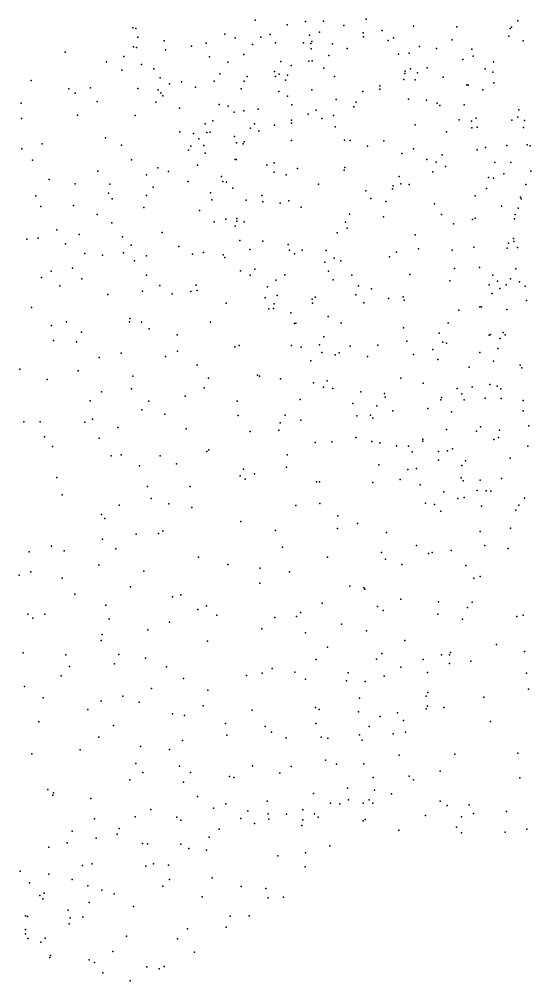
# Model space of a CAD drawing. Header units: metres. Extents: x -24.3 to 24.3, y -27.7 to 27.7.
# Drawn here: x -8.87 to -6.11, y -20.66 to -15.49 of the extents above; entities that cross this region are included whole.
import ezdxf

# ---------------------------------------------------------------- set-up
doc = ezdxf.new("R2010")
doc.units = ezdxf.units.M

msp = doc.modelspace()

# ---------------------------------------------------------------- linework, layer by layer
for p in [(-7.5966, -15.4984, -10.9438), (-7.0005, -15.4942, -3.713), (-8.2549, -15.5406, 5.4496), (-8.2391, -15.5442, -12.1128), (-7.4246, -15.5243, -10.6559), (-7.3266, -15.5071, 6.1206), (-7.2305, -15.5042, 7.8817), (-7.1198, -15.5286, 7.1249), (-6.7461, -15.5316, 17.7441), (-6.5118, -15.5343, 17.4583), (-6.226, -15.5432, 19.492), (-6.2187, -15.536, 17.2946), (-6.1842, -15.5025, 15.0059), (-8.2281, -15.5904, -13.6418), (-7.7605, -15.574, 1.5268), (-7.7048, -15.594, 5.8044), (-7.5665, -15.5913, 5.9911), (-7.5158, -15.5767, -14.488), (-7.3046, -15.5803, -10.466), (-7.2505, -15.5632, 8.5701), (-7.0172, -15.5673, 18.8475), (-7.0152, -15.5889, 18.2536), (-6.9135, -15.5543, 18.0121), (-6.8528, -15.5948, 19.0278), (-6.2334, -15.5861, 9.6178), (-8.252, -15.6418, 14.3341), (-8.2359, -15.6458, -12.444), (-8.0864, -15.611, 5.6036), (-7.9402, -15.6398, -11.6786), (-7.8617, -15.623, -3.0155), (-7.6116, -15.6307, 14.6626), (-7.4886, -15.6214, -3.2295), (-7.337, -15.6211, 6.467), (-7.2986, -15.6239, 8.3507), (-7.2964, -15.6541, 6.9786), (-7.2924, -15.6133, 7.3942), (-7.182, -15.6256, -3.4547), (-7.1024, -15.6512, 1.5067), (-6.8827, -15.6088, 9.3948), (-6.7139, -15.6405, -10.0479), (-6.6213, -15.6512, 9.669), (-6.5376, -15.605, -9.9078), (-6.4323, -15.6551, 17.6278), (-6.156, -15.61, 1.6914), (-8.6193, -15.6708, -2.9975), (-8.3033, -15.6943, -12.7422), (-8.0789, -15.6584, -3.0245), (-7.8431, -15.6965, -14.0073), (-7.6576, -15.6834, -14.2323), (-7.2012, -15.6886, 14.7313), (-6.8267, -15.6821, -4.1528), (-6.7695, -15.6763, -15.2265), (-6.4252, -15.6934, -4.7158), (-8.3978, -15.7236, 5.6517), (-8.2089, -15.7367, 5.7759), (-7.7441, -15.7254, 6.0336), (-7.4595, -15.7207, -10.8118), (-7.4031, -15.7427, 7.5967), (-7.3079, -15.7188, -14.5671), (-7.2914, -15.7182, 8.7493), (-7.2285, -15.7565, 9.0233), (-6.6727, -15.7562, 1.5359), (-6.4809, -15.7099, -15.3554), (-6.3154, -15.7232, 1.5464), (-8.314, -15.7687, -13.0212), (-8.1422, -15.7602, -13.4289), (-8.1076, -15.8085, 1.5187), (-7.7865, -15.7877, 1.4727), (-7.64, -15.8014, -3.1592), (-7.4928, -15.7745, 6.7657), (-7.4874, -15.8025, 7.0616), (-7.4685, -15.7886, 1.4208), (-7.4227, -15.7939, 7.9882), (-7.17, -15.8027, -10.4453), (-6.7925, -15.7863, 18.3883), (-6.7912, -15.7735, 14.7951), (-6.7619, -15.7616, 18.1524), (-6.724, -15.7821, -4.3286), (-6.5861, -15.8051, -4.5273), (-6.3605, -15.7609, -10.03), (-6.3194, -15.7795, 14.882), (-8.8016, -15.8233, 5.6853), (-8.4831, -15.8624, 1.5501), (-8.0577, -15.8411, -12.1279), (-7.9937, -15.831, 6.0682), (-7.9176, -15.8584, -11.7671), (-7.8187, -15.8279, -11.5316), (-7.6567, -15.8276, 14.5232), (-7.4341, -15.8224, -14.2736), (-6.926, -15.8513, 9.5344), (-6.7977, -15.8184, -10.2516), (-6.7361, -15.819, 18.7896), (-6.4595, -15.8471, 17.8832), (-6.4519, -15.8484, 19.1371), (-6.3131, -15.836, -15.2764), (-8.5997, -15.8688, 5.7724), (-8.5651, -15.8911, 14.1141), (-8.2291, -15.8665, 14.2288), (-8.1185, -15.8739, -12.4888), (-8.1041, -15.8894, -13.2445), (-8.0935, -15.905, -3.0018), (-7.6731, -15.8678, -13.9418), (-7.47, -15.8827, 8.2933), (-7.4228, -15.9075, 8.7073), (-7.2924, -15.8731, 14.5552), (-7.0184, -15.8829, -3.94), (-6.926, -15.8701, -14.7658), (-6.3719, -15.8733, 9.9447), (-8.8562, -15.9458, 13.8858), (-8.4465, -15.9363, 5.9797), (-8.1317, -15.9402, -12.8386), (-7.7905, -15.953, 14.4005), (-7.7421, -15.9612, 6.7023), (-7.4008, -15.9539, -10.8568), (-7.1608, -15.9256, -14.4234), (-7.0658, -15.9641, 14.5267), (-7.0546, -15.9402, 1.3664), (-6.7731, -15.9238, 9.748), (-6.6753, -15.9284, 1.3605), (-6.6179, -15.9459, 18.6487), (-6.6043, -15.9581, 18.3096), (-6.4733, -15.9545, -10.2278), (-8.5535, -16.0104, -2.9176), (-8.2432, -16.0107, 1.4468), (-8.0042, -15.9714, 6.3297), (-7.7095, -15.9934, -13.7301), (-7.6583, -15.9873, 7.1861), (-7.5807, -15.9773, 7.4646), (-7.312, -16.0046, -3.4664), (-7.27, -15.9823, 1.3303), (-7.1753, -16.0118, 9.3754), (-6.1786, -15.9818, 19.2662), (-8.8548, -16.0281, 5.9673), (-7.8666, -16.0571, -13.5007), (-7.8253, -16.04, -3.0779), (-7.6006, -16.0555, 7.796), (-7.4934, -16.0626, -13.8518), (-7.4023, -16.0519, 8.9721), (-7.4016, -16.0373, 14.4126), (-7.2385, -16.0277, -14.1861), (-6.7363, -16.062, -4.3945), (-6.4997, -16.0348, 10.0296), (-6.4342, -16.0413, -14.9096), (-6.4088, -16.025, 18.9423), (-6.2159, -16.0363, -4.8726), (-6.1843, -16.0205, -10.2239), (-6.1485, -16.0392, 10.2143), (-8.0016, -16.0996, -12.5665), (-7.9297, -16.1082, 6.6463), (-7.8566, -16.1036, -12.0686), (-7.8391, -16.1005, -11.789), (-7.6232, -16.0803, -11.2693), (-7.5782, -16.0931, 8.5808), (-7.1665, -16.072, -10.6354), (-6.5673, -16.0998, -14.7272), (-6.4316, -16.0771, -4.7069), (-6.4026, -16.0749, 1.211), (-6.1537, -16.0758, 17.7759), (-8.7433, -16.1632, 1.4885), (-8.4024, -16.1322, 14.071), (-8.317, -16.1704, -2.962), (-7.9011, -16.1365, 1.3408), (-7.8734, -16.1727, 7.1288), (-7.7091, -16.1242, 7.5856), (-7.6977, -16.1583, 14.2807), (-7.6613, -16.1646, 1.2956), (-7.657, -16.1528, 8.0002), (-7.4016, -16.1464, -10.9704), (-7.1174, -16.1449, -3.8773), (-7.0863, -16.1467, 14.3661), (-6.9045, -16.1473, 9.7655), (-6.2445, -16.1721, 18.9273), (-6.1337, -16.1687, 1.026), (-8.8526, -16.1898, 6.1893), (-7.9556, -16.1979, -12.3702), (-7.9431, -16.177, 6.9195), (-7.8654, -16.2142, 7.3461), (-6.9935, -16.1766, -4.0628), (-6.8085, -16.2149, 14.3964), (-6.7462, -16.1911, 1.1862), (-6.5911, -16.2233, 14.5365), (-6.4028, -16.1954, 10.2811), (-6.3585, -16.1831, 18.5617), (-6.1176, -16.1752, -14.9241), (-8.7946, -16.2523, -2.8553), (-8.2621, -16.2496, 6.5923), (-7.7042, -16.2488, 8.44), (-7.6992, -16.2484, -11.5337), (-7.4955, -16.2667, 14.2208), (-6.6734, -16.2479, 10.0879), (-6.6234, -16.2618, -14.4391), (-6.3077, -16.2635, -4.7916), (-6.2229, -16.2635, 14.7908), (-8.4428, -16.3111, 1.3244), (-8.1201, -16.2934, 1.294), (-8.0627, -16.3128, 7.1529), (-7.9077, -16.2776, -12.7139), (-7.5338, -16.2777, 8.936), (-7.4949, -16.3152, -11.1467), (-7.3694, -16.2964, -3.5575), (-7.1179, -16.3053, 1.1633), (-7.1142, -16.2907, -13.9337), (-6.6412, -16.3147, -4.536), (-6.5738, -16.2851, -10.3326), (-6.2605, -16.3256, 10.5351), (-6.1148, -16.3104, 10.8425), (-8.7053, -16.356, 13.8817), (-8.5658, -16.3779, 6.5695), (-8.1822, -16.33, 6.8393), (-7.9572, -16.3654, 7.742), (-7.7775, -16.3399, -12.0541), (-7.7716, -16.3659, -13.0893), (-7.7515, -16.3694, -11.8089), (-7.4313, -16.33, -13.5757), (-7.2558, -16.3797, -10.8497), (-6.8219, -16.3391, -4.3553), (-6.813, -16.3794, -10.48), (-6.3423, -16.3452, -10.3225), (-6.3161, -16.349, 0.9743), (-8.3862, -16.4295, -2.9114), (-8.3791, -16.3798, 6.7448), (-8.1457, -16.3973, 14.0455), (-7.8379, -16.4269, -12.4095), (-7.7182, -16.4016, 8.6697), (-7.0023, -16.4171, 9.8457), (-6.858, -16.4049, 14.1957), (-6.8544, -16.3902, 1.0476), (-6.7686, -16.3828, -14.1522), (-6.3526, -16.4044, -14.3963), (-6.1414, -16.3816, 18.4772), (-8.7764, -16.4437, 6.6345), (-8.3663, -16.4597, 13.9511), (-8.1823, -16.4413, 7.3521), (-7.8307, -16.464, -3.1843), (-7.6458, -16.4667, 8.9015), (-7.5623, -16.4412, -11.3598), (-7.556, -16.4756, -3.3989), (-7.4627, -16.4824, -13.3607), (-7.4165, -16.4693, 1.0875), (-6.9751, -16.4582, -4.1708), (-6.8941, -16.4739, -13.9058), (-6.4145, -16.4435, -4.6937), (-6.1704, -16.4504, 0.8087), (-6.1663, -16.4588, 12.1103), (-8.7501, -16.5005, -2.865), (-8.5744, -16.4945, 1.2473), (-8.1957, -16.506, 7.6048), (-7.8967, -16.5219, 8.5768), (-7.3507, -16.5044, 9.5299), (-6.6321, -16.4867, 0.9303), (-6.2726, -16.4985, 10.8654), (-6.1823, -16.5093, -14.3102), (-8.4475, -16.5436, 7.0524), (-7.8176, -16.583, 1.0703), (-7.7559, -16.5682, -12.6465), (-7.6967, -16.5642, -12.8659), (-7.696, -16.5799, -12.0217), (-7.6572, -16.5825, 9.1458), (-7.1116, -16.5854, -4.0087), (-7.0892, -16.542, 0.9699), (-6.9072, -16.5554, 10.0333), (-6.5958, -16.544, -13.9993), (-6.4289, -16.5705, -10.3888), (-6.4141, -16.5635, 10.6197), (-6.2028, -16.567, 11.3835), (-6.199, -16.5435, 11.609), (-8.6634, -16.626, 7.3788), (-8.3686, -16.5889, 7.4115), (-7.7049, -16.6062, -3.3046), (-7.1016, -16.6172, -13.5289), (-6.53, -16.5933, 14.247), (-8.8256, -16.6753, 7.533), (-8.7641, -16.6706, 1.2589), (-8.5446, -16.6509, 13.8157), (-8.3114, -16.6629, 7.9279), (-8.0976, -16.6398, 8.5213), (-7.6794, -16.6827, -12.2842), (-7.5552, -16.6869, 9.5234), (-7.1555, -16.6422, 13.984), (-6.7358, -16.6536, -13.7488), (-6.2075, -16.6725, 11.8346), (-6.2064, -16.6885, 12.1242), (-8.618, -16.7007, 7.6725), (-8.2643, -16.709, 8.2871), (-8.0085, -16.7151, 8.8403), (-7.626, -16.731, -11.719), (-7.4196, -16.7041, 0.9013), (-7.4134, -16.7352, -13.0977), (-7.3443, -16.7354, -3.7159), (-7.216, -16.7367, -10.9082), (-6.7183, -16.7276, -10.5374), (-6.5371, -16.7356, -13.7069), (-6.4205, -16.7195, -4.6307), (-6.2424, -16.7253, 14.4425), (-6.2349, -16.6973, -13.9404), (-6.1859, -16.7208, 12.6894), (-8.513, -16.7527, 7.9487), (-8.4181, -16.7612, -2.9286), (-8.3058, -16.7493, 13.8545), (-8.2462, -16.7922, 8.6869), (-8.1811, -16.7655, -2.9843), (-7.9346, -16.7567, 13.9242), (-7.8748, -16.748, 9.1388), (-7.77, -16.7606, 9.3619), (-7.7599, -16.7745, 0.9178), (-7.3857, -16.7542, 9.6935), (-7.1721, -16.7788, 0.7968), (-6.8751, -16.7716, -13.5415), (-6.8367, -16.7459, 13.9349), (-8.5801, -16.8328, 8.253), (-7.5999, -16.8378, -12.4916), (-7.2232, -16.8005, -3.9038), (-7.1365, -16.7931, -13.2821), (-6.5243, -16.8333, 10.7185), (-6.3915, -16.829, 0.5986), (-6.1961, -16.836, -13.7143), (-8.7457, -16.8825, 8.3893), (-8.6938, -16.8487, 13.6873), (-8.5296, -16.89, 8.5924), (-8.1826, -16.8696, 8.9376), (-7.6757, -16.8454, 13.8992), (-7.6234, -16.8695, 9.6421), (-7.4377, -16.8674, -12.914), (-7.2024, -16.8482, 13.902), (-7.1783, -16.8947, 10.0015), (-7.0775, -16.8692, -4.1274), (-6.7646, -16.8665, 10.3802), (-6.3182, -16.8693, 14.0998), (-6.2246, -16.8897, 11.9035), (-8.6479, -16.9266, 1.065), (-8.1109, -16.9256, 9.1536), (-7.9148, -16.9232, 9.4821), (-7.5305, -16.9331, -3.5009), (-7.4868, -16.8973, -11.4794), (-7.0413, -16.9261, 0.6557), (-6.9711, -16.9425, -10.7608), (-6.5501, -16.9, -13.5126), (-6.3382, -16.9219, -4.6499), (-6.2941, -16.9025, 11.1922), (-6.2819, -16.9405, 12.8329), (-6.2465, -16.9218, 12.3997), (-6.1764, -16.9053, 13.5117), (-6.1447, -16.9285, -4.7948), (-8.3897, -16.9726, 8.9814), (-8.2034, -16.9553, 0.9293), (-8.0441, -16.9692, 13.8824), (-7.9431, -16.9565, -3.1737), (-7.9095, -16.9522, 0.8266), (-7.544, -16.991, -11.7794), (-7.4791, -16.9784, 13.8818), (-7.2909, -16.9978, -11.1356), (-7.2742, -16.9879, 0.6605), (-7.0566, -16.9755, -13.1332), (-6.8807, -16.9951, -4.2632), (-6.8008, -16.9867, 0.5635), (-6.3218, -16.9688, -10.4889), (-8.7998, -17.0441, -2.8996), (-7.7532, -17.02, -3.3264), (-7.5241, -17.051, 9.8684), (-7.4987, -17.0482, 0.6681), (-7.4958, -17.0228, -12.354), (-7.2897, -17.0206, -12.8635), (-7.013, -17.0181, 10.2619), (-6.795, -17.0036, 13.8158), (-6.3895, -17.0397, 11.0513), (-6.3802, -17.04, 13.5873), (-6.1375, -17.0053, 13.9919), (-7.405, -17.0728, -3.7136), (-7.2049, -17.0912, 13.8677), (-6.5018, -17.0573, 13.7694), (-6.2444, -17.0536, 12.2026), (-8.6934, -17.1397, 13.5922), (-8.6118, -17.1208, 9.3403), (-8.2729, -17.1211, 13.8035), (-8.2708, -17.1033, 9.4046), (-8.2082, -17.1217, -3.0467), (-7.8376, -17.1226, 0.6912), (-7.3862, -17.1294, 10.0278), (-7.3778, -17.1273, -11.3935), (-7.1341, -17.125, -10.9213), (-6.8001, -17.1525, 10.5761), (-6.5597, -17.1252, 0.4094), (-8.5313, -17.1761, 9.5618), (-8.1676, -17.1584, 0.7853), (-8.0176, -17.1894, 9.6715), (-7.2271, -17.2015, -3.9719), (-6.6081, -17.1814, -10.6273), (-6.3394, -17.1921, 11.3889), (-6.3308, -17.189, -10.5635), (-6.2635, -17.1771, -13.2541), (-6.2534, -17.1895, 11.7191), (-8.6811, -17.2209, 0.9448), (-8.5583, -17.2285, -2.9685), (-7.7062, -17.2541, 9.9314), (-7.6826, -17.2472, -3.4119), (-7.4016, -17.247, -11.7742), (-7.3493, -17.2559, -12.2367), (-7.2515, -17.2437, 0.4763), (-7.0855, -17.2509, 13.7704), (-6.937, -17.2464, -12.8922), (-6.7811, -17.2244, -4.3037), (-6.5883, -17.2298, 13.4861), (-6.5676, -17.2354, -13.1188), (-6.2799, -17.2092, 12.4585), (-8.3185, -17.2886, 9.705), (-8.079, -17.3071, -3.1539), (-8.0159, -17.2783, 13.8455), (-7.2394, -17.2843, -12.588), (-7.1666, -17.2978, -11.1286), (-7.1453, -17.2871, 10.3515), (-6.993, -17.3064, -4.1328), (-6.7464, -17.2953, -10.7532), (-6.6408, -17.2687, 10.8218), (-6.3881, -17.2853, -4.5476), (-6.2916, -17.2629, 12.7463), (-8.4363, -17.3115, 0.8042), (-7.9086, -17.3539, 9.9212), (-7.2987, -17.3296, 13.8203), (-6.6143, -17.323, 0.3113), (-6.3158, -17.331, 0.2812), (-6.1711, -17.3527, -4.6849), (-8.8637, -17.375, -2.9342), (-8.5487, -17.3843, 13.6596), (-8.2554, -17.4122, 0.6626), (-7.5856, -17.4074, 0.4357), (-7.5733, -17.4123, -3.5589), (-6.447, -17.3635, 11.1921), (-6.1632, -17.3679, -13.0109), (-8.7155, -17.4294, 0.8759), (-7.8482, -17.4231, -3.3113), (-7.4607, -17.4272, 10.2451), (-7.2827, -17.4479, -11.7592), (-7.21, -17.4378, -12.2646), (-6.8134, -17.4228, 0.2925), (-6.6942, -17.4507, -4.3264), (-6.3352, -17.4568, 11.7458), (-8.4232, -17.4972, 9.9408), (-8.262, -17.4808, -3.0958), (-7.8714, -17.4746, 0.4576), (-7.2305, -17.4721, -3.9295), (-7.18, -17.4785, 10.4731), (-7.0287, -17.4958, 10.6328), (-6.9021, -17.5056, -12.5932), (-6.5105, -17.4786, -10.711), (-6.4849, -17.5064, -4.4529), (-6.4306, -17.4688, -12.875), (-6.2952, -17.4662, 12.8985), (-6.2764, -17.4802, -10.7038), (-8.4839, -17.5445, 0.6845), (-8.1692, -17.5463, 13.9013), (-7.9735, -17.5202, 10.0834), (-7.6934, -17.547, 10.2598), (-7.3553, -17.5368, 13.9118), (-7.0715, -17.5594, -11.2889), (-6.8975, -17.5251, 13.7744), (-6.5986, -17.54, 13.5574), (-6.5946, -17.5262, 0.2349), (-6.4734, -17.5395, 13.3622), (-6.3595, -17.5313, 13.1305), (-6.2748, -17.5322, 12.1754), (-6.1552, -17.5422, -12.7868), (-8.2075, -17.5934, 10.0651), (-8.0824, -17.6169, -3.2186), (-6.9423, -17.5715, -11.1065), (-6.8568, -17.5978, 10.8757), (-6.6691, -17.5856, -12.6804), (-6.5414, -17.6039, 11.1813), (-6.1557, -17.5984, -4.6511), (-8.8419, -17.6585, -2.9775), (-8.7544, -17.6578, 0.8363), (-8.5135, -17.6591, -3.0363), (-8.4716, -17.6429, 13.7522), (-7.689, -17.6239, -3.4602), (-7.4635, -17.6623, -3.726), (-7.4353, -17.6216, 10.481), (-7.3525, -17.6496, 0.2572), (-7.0508, -17.6253, -12.1464), (-6.9766, -17.6226, -4.0985), (-6.9648, -17.6372, 0.2273), (-8.3364, -17.6886, 0.5546), (-7.9682, -17.6947, 10.2916), (-7.6249, -17.709, 0.2596), (-7.4706, -17.7028, 14.0176), (-6.5674, -17.6987, -10.8757), (-6.4074, -17.7077, 0.151), (-6.3856, -17.6852, -12.599), (-6.2824, -17.702, 12.4067), (-6.1256, -17.6797, -10.8301), (-8.7303, -17.7391, 10.2242), (-8.4372, -17.7456, 10.2339), (-7.2747, -17.7688, -3.8525), (-7.1851, -17.7649, 13.9485), (-7.0567, -17.7421, 10.7891), (-6.9691, -17.7631, -11.3935), (-6.9269, -17.7711, -11.9702), (-6.696, -17.7503, -12.4132), (-6.6954, -17.7618, -4.2799), (-6.314, -17.7533, 12.0663), (-6.2879, -17.7412, 12.669), (-8.6865, -17.7901, 13.6725), (-7.8578, -17.8164, 14.0668), (-7.8469, -17.808, -3.3824), (-6.8366, -17.7867, -11.2209), (-6.7733, -17.7884, 13.7594), (-6.7528, -17.8194, -12.1291), (-6.6113, -17.818, 0.129), (-6.5628, -17.8133, 11.3467), (-6.5362, -17.8025, 13.5069), (-6.1315, -17.7877, -12.4707), (-8.3715, -17.8403, -3.116), (-8.3186, -17.8351, 13.9805), (-8.1088, -17.841, 10.3847), (-7.426, -17.8346, 10.6366), (-6.6109, -17.8643, -11.0822), (-6.4652, -17.8666, 11.545), (-6.2262, -17.8526, 0.0837), (-8.2203, -17.8947, 0.4152), (-8.0209, -17.8834, 0.3224), (-7.6607, -17.9115, 0.1766), (-7.428, -17.9015, -3.7175), (-6.9317, -17.8894, 13.9025), (-6.7765, -17.9135, -11.3929), (-6.7289, -17.9077, -11.921), (-6.4861, -17.8932, -12.2863), (-8.6644, -17.9568, -3.0507), (-7.6775, -17.9473, 10.6102), (-7.6508, -17.965, 14.1576), (-7.6007, -17.9371, -3.5822), (-7.267, -17.9796, 0.1262), (-7.2521, -17.98, 14.0584), (-6.8166, -17.9681, -11.6058), (-6.4898, -17.9589, -11.2434), (-6.4788, -17.9756, -12.0618), (-6.3876, -17.9707, 11.9015), (-6.2728, -17.9619, -11.1759), (-8.1765, -18.0055, -3.2531), (-7.9471, -18.0047, -3.3725), (-6.9645, -17.9839, 11.0482), (-6.7103, -17.997, 11.3041), (-6.4041, -18.0266, -4.3787), (-6.3552, -18.0292, 12.1306), (-6.3302, -18.0294, 12.4979), (-8.6352, -18.0501, 13.8622), (-8.1565, -18.0703, 14.162), (-6.5829, -18.0341, -11.7804), (-6.507, -18.0694, -11.4785), (-6.4728, -18.0643, 13.4037), (-6.1495, -18.0686, -11.9839), (-8.3283, -18.1055, 0.387), (-8.0609, -18.0977, 10.5571), (-7.9371, -18.1187, 14.2296), (-7.3787, -18.1074, 10.8185), (-7.2491, -18.0957, -3.8056), (-6.6813, -18.0943, 13.7255), (-6.6321, -18.1021, -4.2103), (-6.3795, -18.111, 13.1614), (-6.1944, -18.1317, -4.4611), (-6.1794, -18.1059, -11.6967), (-8.4244, -18.1561, 10.5366), (-8.4055, -18.1767, 14.1115), (-7.1533, -18.1636, 0.0393), (-6.5995, -18.1378, 11.5982), (-7.6744, -18.1933, -3.4784), (-7.1545, -18.2314, 14.0939), (-7.0471, -18.2046, 11.1268), (-6.2244, -18.229, 0.0403), (-8.4191, -18.2887, -3.1875), (-8.2365, -18.2618, 14.2404), (-8.1176, -18.2572, 0.2196), (-8.094, -18.2427, -3.3227), (-7.488, -18.2412, 14.2429), (-6.8911, -18.2532, 11.309), (-6.3864, -18.2467, 12.199), (-8.6933, -18.3267, 0.5694), (-8.3459, -18.34, 10.6513), (-7.4509, -18.332, -3.5943), (-6.7302, -18.3217, 13.7996), (-6.3627, -18.3218, 12.9662), (-6.2367, -18.3386, -4.3498), (-8.8133, -18.3557, -3.0725), (-8.6251, -18.3511, 10.6451), (-7.9018, -18.3848, 0.063), (-7.2078, -18.3843, 11.1022), (-6.9182, -18.3602, -0.0297), (-6.6643, -18.3645, 0.0017), (-6.6456, -18.36, -4.0989), (-6.5436, -18.3488, 11.878), (-8.4389, -18.4286, 0.3446), (-7.744, -18.424, 10.8722), (-7.5706, -18.4438, -0.0479), (-6.8966, -18.3957, 13.9545), (-6.8081, -18.4247, 11.5632), (-6.4642, -18.43, 13.2314), (-8.8664, -18.4816, 13.9049), (-8.8032, -18.4645, 10.7457), (-8.1962, -18.4595, 0.1839), (-7.4133, -18.4638, 14.2596), (-6.4209, -18.4975, 12.4783), (-6.3867, -18.4884, -4.2008), (-8.6349, -18.4985, -3.113), (-8.2686, -18.544, 14.373), (-7.5721, -18.5239, 10.9967), (-7.0886, -18.5416, -0.1202), (-7.0128, -18.5494, 11.4042), (-8.5667, -18.584, 10.7885), (-8.0424, -18.5988, 14.4451), (-7.9965, -18.5874, 0.028), (-7.0072, -18.5571, -3.8057), (-8.4009, -18.6437, -3.1439), (-7.8595, -18.6463, -3.3229), (-7.2367, -18.6321, 11.251), (-6.9388, -18.6498, 11.5839), (-6.8139, -18.6103, -3.8947), (-6.6119, -18.6244, -0.0894), (-6.4299, -18.6261, 12.7906), (-8.82, -18.6919, 10.9163), (-8.7288, -18.6908, 0.5045), (-7.9051, -18.6663, 10.9576), (-7.8037, -18.6968, -0.0827), (-7.3754, -18.7033, -0.1866), (-7.3543, -18.6825, -3.538), (-6.9091, -18.6723, 14.0141), (-6.6145, -18.6919, 13.4741), (-6.4547, -18.6547, 13.0514), (-6.1906, -18.7045, -4.2039), (-6.155, -18.6972, -0.0574), (-8.7933, -18.7119, 14.0972), (-8.3821, -18.716, 0.211), (-8.0583, -18.7341, -3.2092), (-7.4908, -18.7096, 11.1526), (-7.1332, -18.7444, 11.4288), (-6.4822, -18.7177, -4.027), (-8.42, -18.8006, 14.4603), (-8.1743, -18.7763, 0.0617), (-7.5617, -18.7692, -3.3873), (-7.3262, -18.7911, 14.2613), (-6.9991, -18.7815, -3.6888), (-8.4255, -18.8323, 10.9473), (-7.8537, -18.8356, 14.4936), (-6.7929, -18.832, 13.7571), (-6.299, -18.8542, -0.1352), (-8.8456, -18.8997, 0.5696), (-8.6157, -18.9094, 14.3547), (-8.3297, -18.908, -3.1301), (-7.2075, -18.8686, -3.5174), (-6.9156, -18.9028, -0.2337), (-6.5944, -18.909, 12.5601), (-6.5515, -18.91, 13.1275), (-6.5462, -18.898, -0.1838), (-6.1478, -18.8922, -4.0871), (-8.3546, -18.9589, 0.1106), (-8.1866, -18.9276, 11.0419), (-7.2683, -18.9344, -0.2914), (-6.9445, -18.9327, 11.8404), (-6.6941, -18.9354, 13.4726), (-6.5513, -18.9566, 12.8518), (-6.4366, -18.9436, -3.8949), (-8.596, -18.9721, 11.0216), (-8.075, -18.9743, -3.1787), (-7.5599, -19.0089, -0.2729), (-7.5051, -18.9838, 14.3645), (-7.3841, -19.0024, 11.4114), (-7.0979, -19.0071, 14.0877), (-6.8143, -18.9762, 12.0578), (-6.6707, -19.0056, -3.7239), (-6.1374, -19.0088, -0.1914), (-8.6414, -19.0231, 0.3346), (-7.9824, -19.0376, 11.1521), (-7.6434, -19.0201, -3.2685), (-7.3274, -19.0398, -3.3482), (-7.1059, -19.0487, 11.7148), (-7.0059, -19.0522, -3.5105), (-6.9039, -19.0252, 13.8287), (-8.8383, -19.0803, -3.0217), (-8.1545, -19.0906, -0.0779), (-7.8512, -19.1005, 14.528), (-6.6683, -19.1129, 12.7258), (-6.1268, -19.095, -3.9462), (-8.7379, -19.1411, 14.3545), (-8.4252, -19.1585, -3.0249), (-8.3098, -19.1317, 11.1529), (-8.2206, -19.1645, 14.5104), (-7.0367, -19.142, -0.4357), (-6.6777, -19.1316, 13.1589), (-6.3669, -19.1371, -0.311), (-8.497, -19.2029, 0.1455), (-7.877, -19.1831, -0.3107), (-7.613, -19.2066, -0.3822), (-7.2722, -19.1928, 14.1581), (-7.2528, -19.2034, 11.6459), (-7.0422, -19.2161, 11.9514), (-6.6784, -19.1991, 12.9267), (-6.6697, -19.1854, -3.5431), (-6.5833, -19.1937, -0.3865), (-8.7603, -19.2706, 0.3633), (-8.0419, -19.2269, -3.0251), (-7.9774, -19.2361, 11.2735), (-6.925, -19.2417, 12.1354), (-6.8314, -19.2218, -0.4793), (-6.7998, -19.2635, 12.5113), (-6.3315, -19.268, -3.6336), (-8.3588, -19.2894, -0.0403), (-7.7564, -19.2795, 11.3846), (-7.5438, -19.2957, 11.5177), (-7.2704, -19.2782, -0.6405), (-6.9847, -19.2953, 13.7806), (-6.7878, -19.3245, 13.1373), (-8.4387, -19.352, 11.2731), (-7.9875, -19.3696, 14.509), (-7.7504, -19.3418, -2.9665), (-7.5103, -19.3255, -0.5606), (-7.4298, -19.3562, -3.0257), (-7.242, -19.3528, 11.8059), (-7.2072, -19.3569, 14.0147), (-7.0369, -19.3396, -3.1744), (-7.0219, -19.3679, -0.696), (-6.8551, -19.3346, 13.4227), (-8.539, -19.4202, 0.0519), (-8.2132, -19.4021, 14.5243), (-8.058, -19.4183, -0.4042), (-8.7992, -19.4422, 14.3122), (-7.2186, -19.4752, 11.9983), (-6.8225, -19.4496, 12.9406), (-6.5233, -19.4441, -0.6645), (-6.1836, -19.4375, -3.5207), (-8.2395, -19.494, -0.2876), (-8.005, -19.5079, 11.4342), (-7.6121, -19.5062, 14.2922), (-7.404, -19.5101, 11.7868), (-7.1605, -19.4978, -2.9916), (-7.0126, -19.4964, 13.6238), (-8.2716, -19.5819, 11.4452), (-8.202, -19.5426, -2.8192), (-7.9455, -19.5427, -2.8085), (-7.7357, -19.5632, -0.6895), (-7.7122, -19.5697, -2.7717), (-7.4645, -19.5459, -2.8327), (-6.9619, -19.5687, 12.6657), (-6.7691, -19.5623, -2.9982), (-6.7455, -19.5822, -0.8921), (-6.6022, -19.5342, -3.1364), (-6.1733, -19.5714, -0.7641), (-8.7128, -19.6335, 0.0849), (-7.9833, -19.5934, 14.4095), (-7.1006, -19.6266, -2.7134), (-8.6864, -19.6639, 14.3361), (-8.6819, -19.6511, 11.5746), (-8.4804, -19.6814, 14.4536), (-7.9069, -19.6718, -0.7767), (-7.2833, -19.6547, -2.5347), (-6.9547, -19.6376, -1.0646), (-6.8645, -19.6569, -2.7708), (-7.8214, -19.7337, 11.6758), (-7.7542, -19.7096, 14.2688), (-7.5333, -19.6956, -2.3775), (-7.1925, -19.7072, -1.4706), (-7.141, -19.71, 12.5468), (-7.0958, -19.6885, 13.4337), (-7.016, -19.7064, -2.4331), (-6.9843, -19.6891, 13.0153), (-6.9639, -19.7065, -1.403), (-6.6023, -19.6961, -2.769), (-6.5651, -19.7195, -2.5555), (-6.4463, -19.716, -1.2002), (-8.2435, -19.7805, -0.6067), (-8.159, -19.7402, -2.5566), (-8.0186, -19.782, -2.3698), (-7.6738, -19.7896, -2.1649), (-7.6362, -19.7475, -1.0348), (-7.528, -19.764, -1.5182), (-7.4285, -19.7661, 13.9917), (-7.3409, -19.7422, -2.2781), (-7.279, -19.7634, 13.7537), (-7.2579, -19.783, -1.8162), (-6.6819, -19.773, -1.6105), (-6.4872, -19.7798, -2.3142), (-6.4225, -19.7621, -1.4904), (-6.2449, -19.7512, -2.7457), (-8.4611, -19.7916, -2.5814), (-7.9974, -19.7987, -0.9348), (-7.6007, -19.8154, -1.8243), (-7.5232, -19.7925, 11.9906), (-7.3466, -19.8261, -2.0275), (-7.34, -19.7971, 12.2504), (-7.016, -19.8017, -2.1642), (-7.0049, -19.7939, -1.7919), (-6.5142, -19.8354, -1.8329), (-8.5807, -19.8567, 14.3493), (-8.3403, -19.8731, -2.3868), (-8.3283, -19.8422, 11.6791), (-7.8442, -19.889, -1.4928), (-7.7915, -19.8463, -1.1956), (-6.8241, -19.8525, -2.0529), (-6.4867, -19.8657, -2.0717), (-6.2521, -19.863, -1.8783), (-6.1361, -19.8471, -2.1826), (-8.7066, -19.9441, -0.2368), (-8.6085, -19.9208, -2.4699), (-8.4533, -19.8957, -0.4942), (-8.2037, -19.9233, 14.312), (-8.1772, -19.9249, -0.9183), (-7.9972, -19.9265, -1.1638), (-7.1955, -19.9364, 13.0317), (-7.9532, -19.9501, 14.2446), (-7.8584, -19.959, -1.8412), (-7.4759, -19.9894, 13.8061), (-7.3263, -19.9738, 12.6949), (-8.5257, -20.0412, -2.2637), (-8.4747, -20.0338, 14.2445), (-8.1858, -20.0455, -2.044), (-8.1445, -20.0333, -1.2905), (-8.0631, -20.0392, -1.6006), (-8.8618, -20.0731, -2.4052), (-8.7066, -20.0878, 12.0515), (-7.3279, -20.0484, 13.2804), (-8.8107, -20.1342, 14.1659), (-8.5824, -20.1177, -0.6557), (-8.0573, -20.1169, 11.9906), (-7.8282, -20.108, 12.0547), (-8.7324, -20.1911, 12.268), (-8.4968, -20.1519, -2.0682), (-8.4213, -20.1748, -1.1736), (-8.3557, -20.1945, -1.4859), (-8.0945, -20.1523, 14.1671), (-7.6732, -20.1551, 12.2562), (-7.5399, -20.1657, 12.5907), (-8.7552, -20.2039, -0.5497), (-8.7391, -20.2209, -2.1214), (-8.49, -20.241, 12.1266), (-7.8823, -20.2094, 14.0535), (-7.5277, -20.2164, 13.4718), (-7.4453, -20.2114, 13.108), (-8.6032, -20.2814, -1.8455), (-8.2514, -20.2619, 12.1002), (-8.8326, -20.3127, 12.5902), (-8.8223, -20.3153, -0.726), (-8.5985, -20.3559, 12.4443), (-8.5925, -20.3238, -1.4139), (-8.5241, -20.3193, 14.0649), (-7.7322, -20.3149, 12.5315), (-7.6298, -20.3118, 12.7275), (-8.8329, -20.409, -1.7419), (-8.8326, -20.386, -1.0312), (-7.9606, -20.3824, 12.4409), (-7.7524, -20.3737, 13.3542), (-8.8205, -20.4342, -1.2917), (-8.7494, -20.4545, 12.7873), (-8.7274, -20.4326, 13.8696), (-8.289, -20.4222, 12.418), (-8.015, -20.4364, 13.7578), (-8.362, -20.5049, 12.6547), (-7.9227, -20.5081, 13.1842), (-8.7013, -20.5368, 13.2898), (-8.6982, -20.5262, 13.5344), (-8.4894, -20.5486, 12.8487), (-8.4606, -20.563, 13.8279), (-8.1806, -20.5871, 13.5065), (-8.1131, -20.5971, 13.2847), (-8.086, -20.5847, 12.8171), (-8.4158, -20.618, 13.2348), (-8.2689, -20.6613, 12.9827)]:
    msp.add_point(p)

doc.saveas('drawing.dxf')
